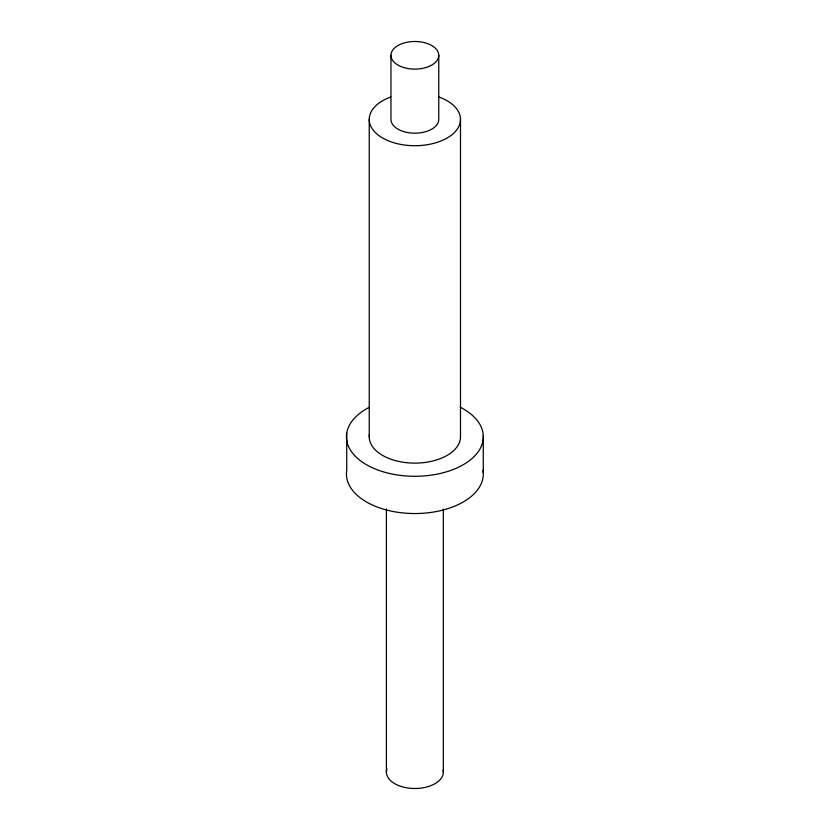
<?xml version="1.0" encoding="UTF-8"?>
<svg xmlns="http://www.w3.org/2000/svg" width="830" height="830" viewBox="0 0 830 830"><rect width="100%" height="100%" fill="white"/><g stroke="black" fill="none" stroke-linecap="round" stroke-linejoin="round"><path stroke-width="1.25" d="M483.268 435.543L483.268 472.789M460.494 119.375L460.494 436.777A45.629 26.342 0 0 1 412.884 463.099A45.629 26.342 0 0 1 369.412 434.495M443.334 509.018L443.334 772.066M438.769 55.299A23.904 13.799 0 0 1 402.913 67.261A23.904 13.799 0 0 1 402.913 43.347A23.904 13.799 0 0 1 438.769 55.299L438.769 119.375A23.904 13.799 0 0 1 414.865 133.184A23.904 13.799 0 0 1 390.961 119.375L390.961 55.299M386.396 509.018L386.396 772.066M369.236 119.375L369.236 436.777M346.733 433.063L346.733 470.32A68.444 39.508 0 0 0 414.855 513.542A68.444 39.508 0 0 0 482.998 470.33M438.946 97.006A45.629 26.342 0 0 1 449.497 136.525A45.629 26.342 0 0 1 380.233 136.525A45.629 26.342 0 0 1 390.785 97.006M460.142 407.146A68.444 39.508 0 0 1 464.25 464.136A68.444 39.508 0 0 1 365.47 464.126A68.444 39.508 0 0 1 369.609 407.146M443.096 769.918A28.469 16.434 0 0 1 413.931 788.49A28.469 16.434 0 0 1 386.946 768.85"/></g></svg>
